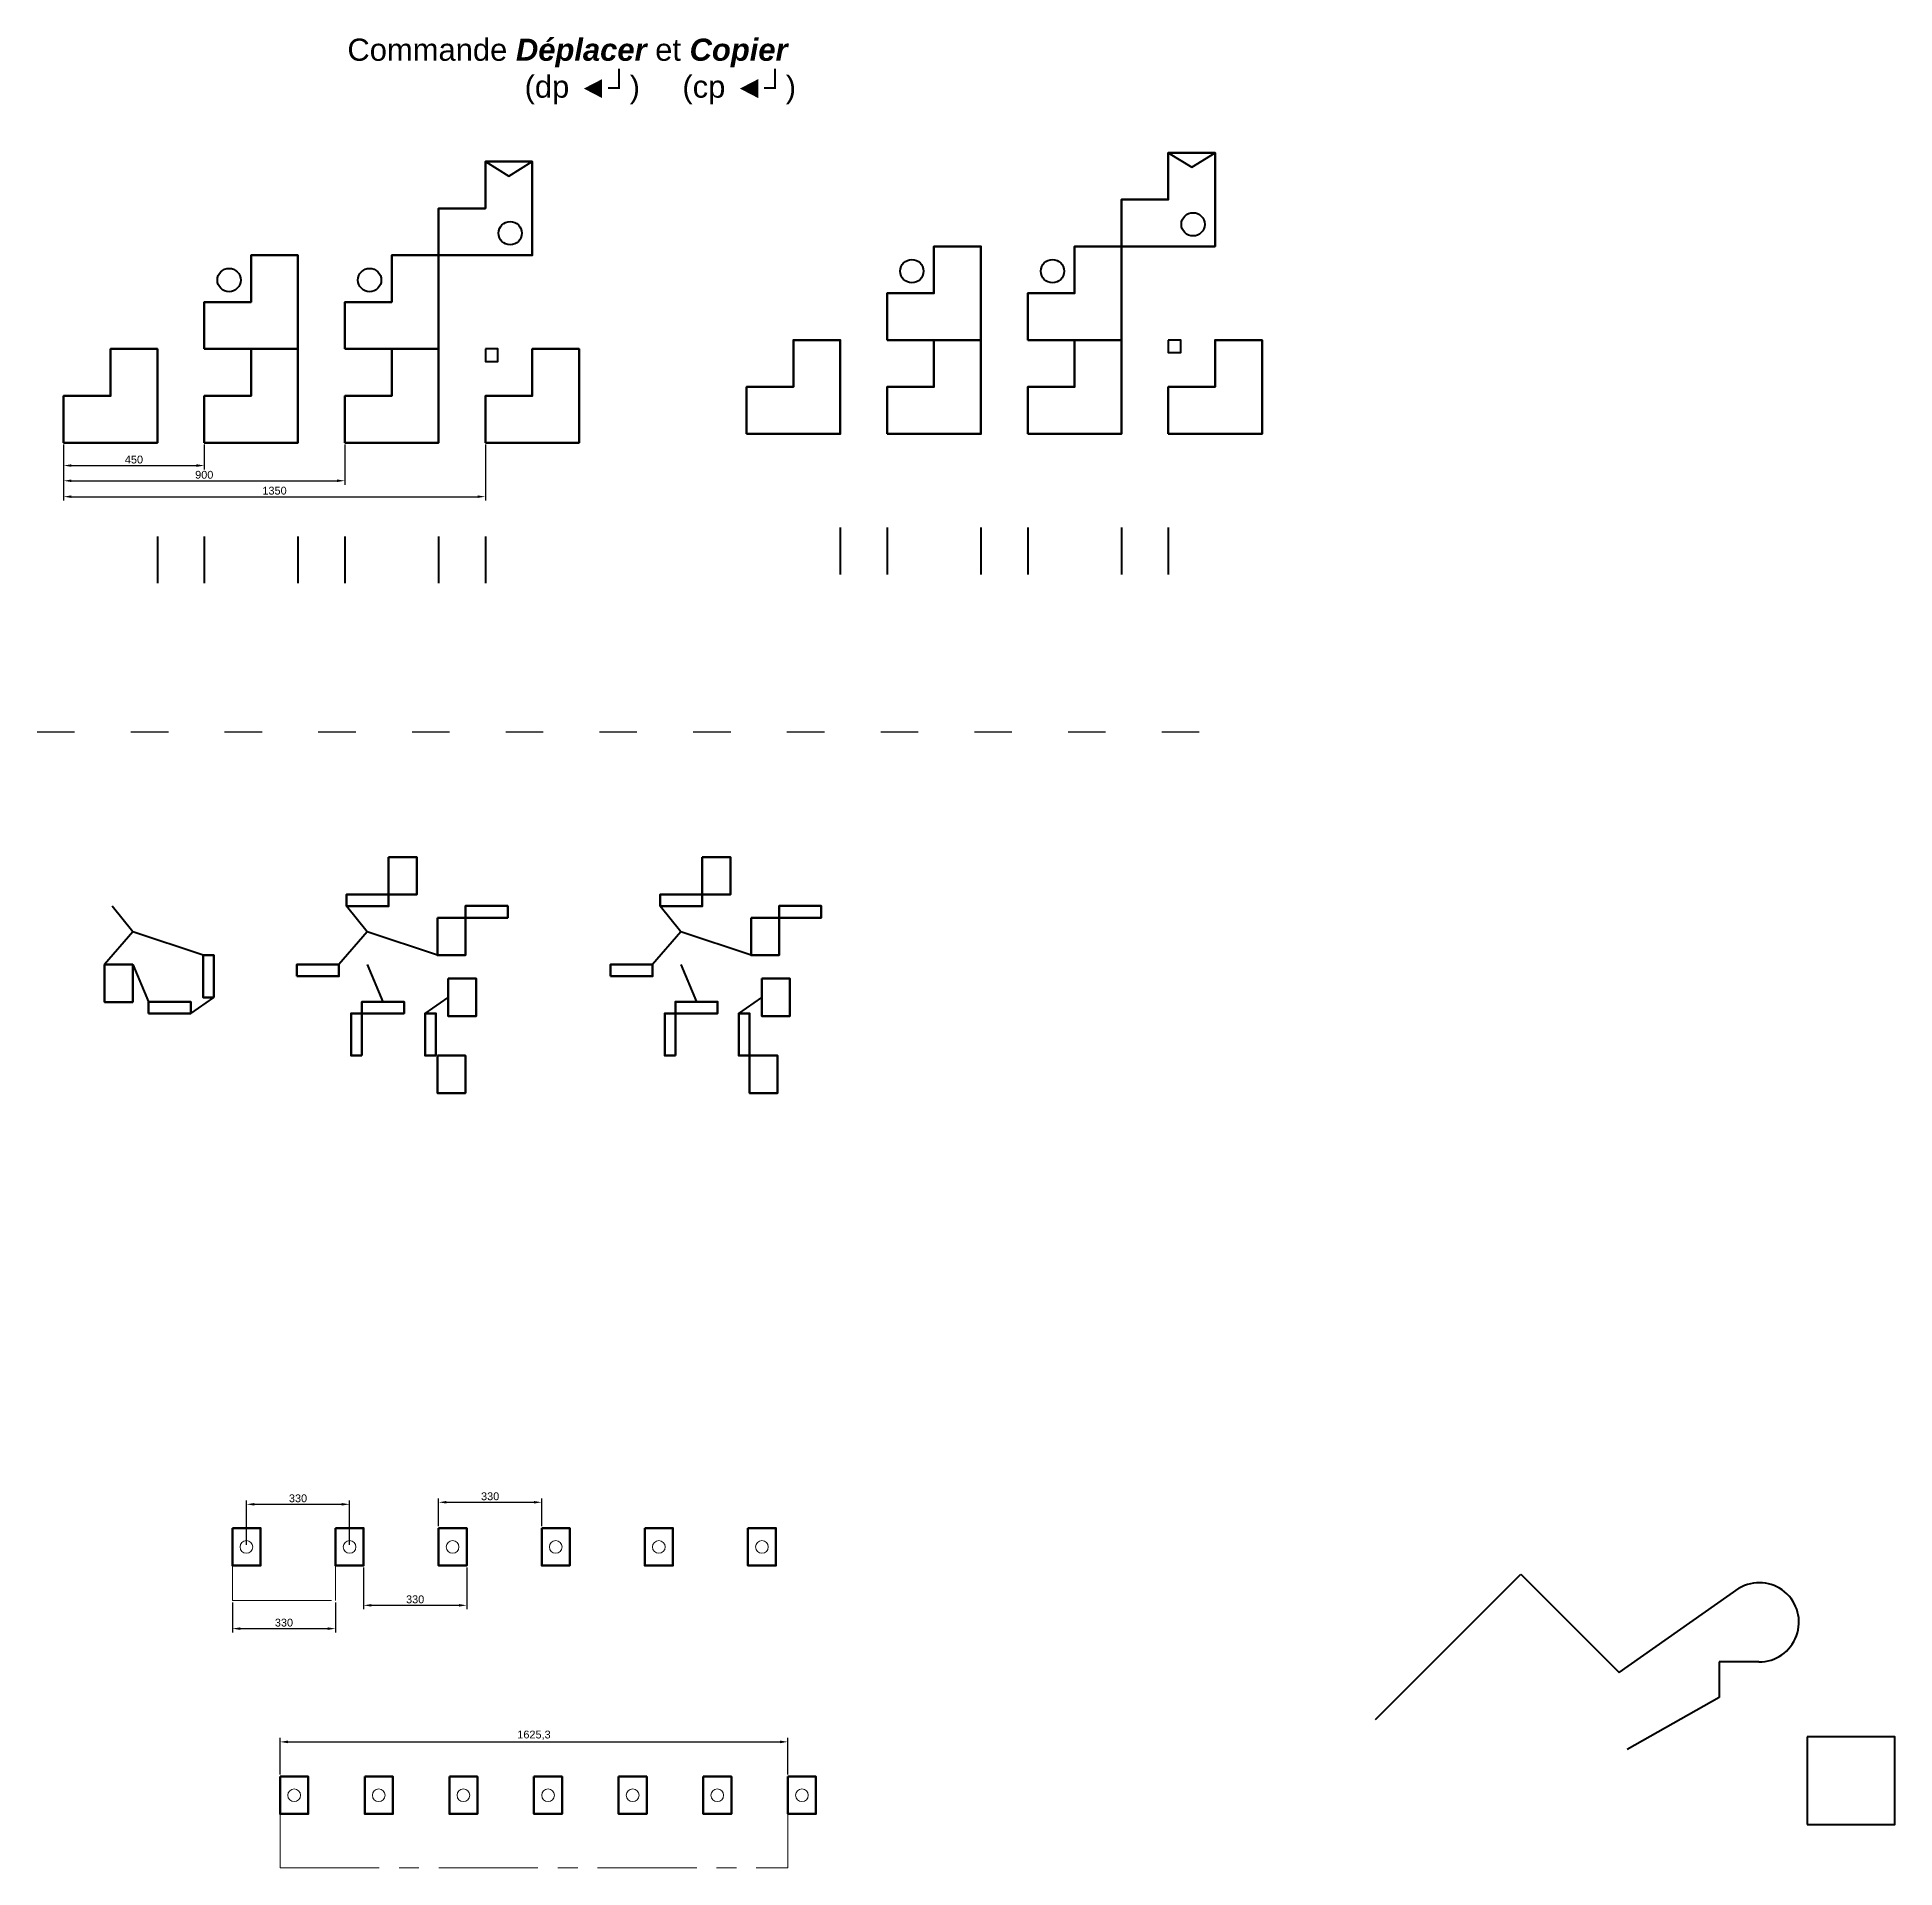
# Model space of a CAD drawing. Header units: centimetres. Extents: x 97323 to 265699, y 20741 to 39605.
# Drawn here: x 150083 to 156030, y 30732 to 36593 of the extents above; entities that cross this region are included whole.
import ezdxf

# ---------------------------------------------------------------- set-up
doc = ezdxf.new("R2010")
doc.units = ezdxf.units.CM
doc.header["$LTSCALE"] = 10
doc.header["$PDMODE"] = 35
doc.header["$PDSIZE"] = 30
doc.linetypes.add('ACAD_ISO03W100', pattern=[30, 12, -18])
doc.linetypes.add('AXES', pattern=[50.8, 31.75, -6.35, 6.35, -6.35])
doc.layers.add('01-CACHE', color=140, linetype='ACAD_ISO03W100')
for name, color, linetype, lineweight in [('01-COTATION-2', 210, 'Continuous', 5), ('01-FORT-2', 140, 'Continuous', 50), ('01-FORT-3', 30, 'Continuous', 40), ('01-FORT-4', 70, 'Continuous', 50), ('01-TEXTE', 7, 'Continuous', 5), ('02-FIN-3', 211, 'Continuous', 15), ('082-AXE-3', 62, 'AXES', 9)]:
    doc.layers.add(name, color=color, linetype=linetype, lineweight=lineweight)
doc.layers.add('COTATION', color=7, linetype='Continuous', true_color=0xe61919)
doc.styles.add('Arial bold', font='arialbd.ttf')
doc.styles.add('ARIAL-SD', font='arial.ttf')
doc.styles.get("Standard").update_dxf_attribs({"font": 'arial.ttf'})
doc.dimstyles.new('ISO-25-SD', dxfattribs={"dimscale": 10, "dimtxt": 2.5, "dimasz": 2.5, "dimexe": 1.25, "dimexo": 0.625, "dimtad": 1, "dimtoh": 1, "dimtxsty": 'ARIAL-SD', "dimcen": 0, "dimadec": 0, "dimazin": 0, "dimtfac": 1, "dimtofl": 0, "dimtmove": 0, "dimatfit": 3, "dimfxl": 1, "dimarcsym": 0})
doc.dimstyles.new('SD-MECA 1-10e', dxfattribs={"dimscale": 10, "dimtxt": 2.5, "dimasz": 2.5, "dimexe": 1.25, "dimexo": 0.625, "dimtad": 1, "dimtoh": 1, "dimtxsty": 'Standard', "dimcen": 2.5, "dimadec": 0, "dimazin": 0, "dimtp": 0.02, "dimtm": 0.02, "dimtfac": 1, "dimtofl": 0, "dimtmove": 0, "dimatfit": 3, "dimfxl": 1, "dimarcsym": 0})

# ---------------------------------------------------------------- blocks, each defined once
blk = doc.blocks.new('*D34')
at = {"layer": '01-COTATION-2', "color": 0, "lineweight": -2, "transparency": 16777216}
for p, q in [((150168.2, 35287.9), (150168.2, 35208.5)), ((150618.2, 35287.9), (150618.2, 35208.5)), ((150193.2, 35221), (150593.2, 35221))]:
    blk.add_line(p, q, dxfattribs=at)
at = {"layer": '01-COTATION-2', "color": 0, "transparency": 16777216}
for points in [[(150193.2, 35225.2), (150193.2, 35216.8), (150168.2, 35221)], [(150593.2, 35225.2), (150593.2, 35216.8), (150618.2, 35221)]]:
    blk.add_solid(points, dxfattribs=at)
at = {"layer": 'Defpoints', "color": 0, "transparency": 16777216}
for p in [(150168.2, 35294.2), (150618.2, 35294.2), (150618.2, 35221)]:
    blk.add_point(p, dxfattribs=at)
at = {"layer": '01-COTATION-2', "color": 0, "transparency": 16777216, "insert": (150393.2, 35240), "char_height": 25, "attachment_point": 5}
blk.add_mtext('450', dxfattribs=at)
blk = doc.blocks.new('*D35')
at = {"layer": '01-COTATION-2', "color": 0, "lineweight": -2, "transparency": 16777216}
for p, q in [((150168.2, 35287.9), (150168.2, 35159.8)), ((151068.2, 35287.9), (151068.2, 35159.8)), ((150193.2, 35172.3), (151043.2, 35172.3))]:
    blk.add_line(p, q, dxfattribs=at)
at = {"layer": '01-COTATION-2', "color": 0, "transparency": 16777216}
for points in [[(150193.2, 35176.5), (150193.2, 35168.2), (150168.2, 35172.3)], [(151043.2, 35176.5), (151043.2, 35168.2), (151068.2, 35172.3)]]:
    blk.add_solid(points, dxfattribs=at)
at = {"layer": 'Defpoints', "color": 0, "transparency": 16777216}
for p in [(150168.2, 35294.2), (151068.2, 35294.2), (151068.2, 35172.3)]:
    blk.add_point(p, dxfattribs=at)
at = {"layer": '01-COTATION-2', "color": 0, "transparency": 16777216, "insert": (150618.2, 35191.4), "char_height": 25, "attachment_point": 5}
blk.add_mtext('900', dxfattribs=at)
blk = doc.blocks.new('*D33')
at = {"layer": '01-COTATION-2', "color": 0, "lineweight": -2, "transparency": 16777216}
for p, q in [((150168.2, 35287.9), (150168.2, 35108.9)), ((151518.2, 35287.9), (151518.2, 35108.9)), ((150193.2, 35121.4), (151493.2, 35121.4))]:
    blk.add_line(p, q, dxfattribs=at)
at = {"layer": '01-COTATION-2', "color": 0, "transparency": 16777216}
for points in [[(150193.2, 35125.6), (150193.2, 35117.3), (150168.2, 35121.4)], [(151493.2, 35125.6), (151493.2, 35117.3), (151518.2, 35121.4)]]:
    blk.add_solid(points, dxfattribs=at)
at = {"layer": 'Defpoints', "color": 0, "transparency": 16777216}
for p in [(150168.2, 35294.2), (151518.2, 35294.2), (151518.2, 35121.4)]:
    blk.add_point(p, dxfattribs=at)
at = {"layer": '01-COTATION-2', "color": 0, "transparency": 16777216, "insert": (150843.2, 35140.5), "char_height": 25, "attachment_point": 5}
blk.add_mtext('1350', dxfattribs=at)
blk = doc.blocks.new('*D70')
at = {"layer": 'COTATION', "color": 0, "lineweight": -2, "transparency": 16777216}
for p, q in [((150708.3, 31581.4), (150708.3, 31485)), ((151038.3, 31581.4), (151038.3, 31485)), ((150733.3, 31497.5), (151013.3, 31497.5))]:
    blk.add_line(p, q, dxfattribs=at)
at = {"layer": 'COTATION', "color": 0, "transparency": 16777216}
for points in [[(150733.3, 31501.6), (150733.3, 31493.3), (150708.3, 31497.5)], [(151013.3, 31501.6), (151013.3, 31493.3), (151038.3, 31497.5)]]:
    blk.add_solid(points, dxfattribs=at)
at = {"layer": 'Defpoints', "color": 0, "transparency": 16777216}
for p in [(150708.3, 31587.6), (151038.3, 31587.6), (151038.3, 31497.5)]:
    blk.add_point(p, dxfattribs=at)
at = {"layer": 'COTATION', "color": 0, "transparency": 16777216, "insert": (150873.3, 31516.5), "char_height": 25, "attachment_point": 5, "style": 'ARIAL-SD'}
blk.add_mtext('330', dxfattribs=at)
blk = doc.blocks.new('*D71')
at = {"layer": 'COTATION', "color": 0, "lineweight": -2, "transparency": 16777216}
for p, q in [((150753.3, 31765.4), (150753.3, 31908)), ((150778.3, 31895.5), (151058.3, 31895.5)), ((151083.3, 31765.4), (151083.3, 31908))]:
    blk.add_line(p, q, dxfattribs=at)
at = {"layer": 'COTATION', "color": 0, "transparency": 16777216}
for points in [[(150778.3, 31899.7), (150778.3, 31891.4), (150753.3, 31895.5)], [(151058.3, 31899.7), (151058.3, 31891.4), (151083.3, 31895.5)]]:
    blk.add_solid(points, dxfattribs=at)
at = {"layer": 'Defpoints', "color": 0, "transparency": 16777216}
for p in [(151083.3, 31895.5), (150753.3, 31759.2), (151083.3, 31759.2)]:
    blk.add_point(p, dxfattribs=at)
at = {"layer": 'COTATION', "color": 0, "transparency": 16777216, "insert": (150918.3, 31914.5), "char_height": 25, "attachment_point": 5, "style": 'ARIAL-SD'}
blk.add_mtext('330', dxfattribs=at)
blk = doc.blocks.new('*D72')
at = {"layer": 'COTATION', "color": 0, "lineweight": -2, "transparency": 16777216}
for p, q in [((151128.3, 31692.9), (151128.3, 31559.6)), ((151458.3, 31692.9), (151458.3, 31559.6)), ((151153.3, 31572.1), (151433.3, 31572.1))]:
    blk.add_line(p, q, dxfattribs=at)
at = {"layer": 'COTATION', "color": 0, "transparency": 16777216}
for points in [[(151153.3, 31576.2), (151153.3, 31567.9), (151128.3, 31572.1)], [(151433.3, 31576.2), (151433.3, 31567.9), (151458.3, 31572.1)]]:
    blk.add_solid(points, dxfattribs=at)
at = {"layer": 'Defpoints', "color": 0, "transparency": 16777216}
for p in [(151128.3, 31699.2), (151458.3, 31699.2), (151458.3, 31572.1)]:
    blk.add_point(p, dxfattribs=at)
at = {"layer": 'COTATION', "color": 0, "transparency": 16777216, "insert": (151293.3, 31591.1), "char_height": 25, "attachment_point": 5, "style": 'ARIAL-SD'}
blk.add_mtext('330', dxfattribs=at)
blk = doc.blocks.new('*D73')
at = {"layer": 'COTATION', "color": 0, "lineweight": -2, "transparency": 16777216}
for p, q in [((151368.3, 31825.4), (151368.3, 31914.5)), ((151393.3, 31902), (151673.3, 31902)), ((151698.3, 31825.4), (151698.3, 31914.5))]:
    blk.add_line(p, q, dxfattribs=at)
at = {"layer": 'COTATION', "color": 0, "transparency": 16777216}
for points in [[(151393.3, 31906.2), (151393.3, 31897.8), (151368.3, 31902)], [(151673.3, 31906.2), (151673.3, 31897.8), (151698.3, 31902)]]:
    blk.add_solid(points, dxfattribs=at)
at = {"layer": 'Defpoints', "color": 0, "transparency": 16777216}
for p in [(151698.3, 31902), (151368.3, 31819.2), (151698.3, 31819.2)]:
    blk.add_point(p, dxfattribs=at)
at = {"layer": 'COTATION', "color": 0, "transparency": 16777216, "insert": (151533.3, 31921), "char_height": 25, "attachment_point": 5, "style": 'ARIAL-SD'}
blk.add_mtext('330', dxfattribs=at)
blk = doc.blocks.new('*D75')
at = {"layer": 'COTATION', "color": 0, "lineweight": -2, "transparency": 16777216}
for p, q in [((150861, 31030.3), (150861, 31147.4)), ((150886, 31134.9), (152461.3, 31134.9)), ((152486.3, 31030.3), (152486.3, 31147.4))]:
    blk.add_line(p, q, dxfattribs=at)
at = {"layer": 'COTATION', "color": 0, "transparency": 16777216}
for points in [[(150886, 31139), (150886, 31130.7), (150861, 31134.9)], [(152461.3, 31139), (152461.3, 31130.7), (152486.3, 31134.9)]]:
    blk.add_solid(points, dxfattribs=at)
at = {"layer": 'Defpoints', "color": 0, "transparency": 16777216}
for p in [(152486.3, 31134.9), (150861, 31024), (152486.3, 31024)]:
    blk.add_point(p, dxfattribs=at)
at = {"layer": 'COTATION', "color": 0, "transparency": 16777216, "insert": (151673.6, 31156.1), "char_height": 25, "attachment_point": 5, "style": 'ARIAL-SD'}
blk.add_mtext('1625,3', dxfattribs=at)

msp = doc.modelspace()

# ---------------------------------------------------------------- linework, layer by layer
at = {"layer": '01-CACHE'}
msp.add_line((150083.337, 34368.129), (153912.349, 34368.129), dxfattribs=at)
at = {"layer": '01-FORT-2'}
for points in [[(153553.971, 35922.558), (153853.971, 35922.558), (153853.971, 36222.558), (153703.971, 36222.558), (153703.971, 36072.558), (153553.971, 36072.558)], [(151368.19, 35894.171), (151668.19, 35894.171), (151668.19, 36194.171), (151518.19, 36194.171), (151518.19, 36044.171), (151368.19, 36044.171)], [(152803.971, 35622.558), (153103.971, 35622.558), (153103.971, 35922.558), (152953.971, 35922.558), (152953.971, 35772.558), (152803.971, 35772.558)], [(153253.971, 35622.558), (153553.971, 35622.558), (153553.971, 35922.558), (153403.971, 35922.558), (153403.971, 35772.558), (153253.971, 35772.558)], [(150618.19, 35594.171), (150918.19, 35594.171), (150918.19, 35894.171), (150768.19, 35894.171), (150768.19, 35744.171), (150618.19, 35744.171)], [(151068.19, 35594.171), (151368.19, 35594.171), (151368.19, 35894.171), (151218.19, 35894.171), (151218.19, 35744.171), (151068.19, 35744.171)], [(152353.971, 35322.558), (152653.971, 35322.558), (152653.971, 35622.558), (152503.971, 35622.558), (152503.971, 35472.558), (152353.971, 35472.558)], [(152803.971, 35322.558), (153103.971, 35322.558), (153103.971, 35622.558), (152953.971, 35622.558), (152953.971, 35472.558), (152803.971, 35472.558)], [(153253.971, 35322.558), (153553.971, 35322.558), (153553.971, 35622.558), (153403.971, 35622.558), (153403.971, 35472.558), (153253.971, 35472.558)], [(153703.971, 35322.558), (154003.971, 35322.558), (154003.971, 35622.558), (153853.971, 35622.558), (153853.971, 35472.558), (153703.971, 35472.558)], [(150168.19, 35294.171), (150468.19, 35294.171), (150468.19, 35594.171), (150318.19, 35594.171), (150318.19, 35444.171), (150168.19, 35444.171)], [(150618.19, 35294.171), (150918.19, 35294.171), (150918.19, 35594.171), (150768.19, 35594.171), (150768.19, 35444.171), (150618.19, 35444.171)], [(151068.19, 35294.171), (151368.19, 35294.171), (151368.19, 35594.171), (151218.19, 35594.171), (151218.19, 35444.171), (151068.19, 35444.171)], [(151518.19, 35294.171), (151818.19, 35294.171), (151818.19, 35594.171), (151668.19, 35594.171), (151668.19, 35444.171), (151518.19, 35444.171)], [(151208.322, 33967.562), (151298.322, 33967.562), (151298.322, 33847.562), (151208.322, 33847.562)], [(151073.322, 33810.062), (151208.322, 33810.062), (151208.322, 33847.562), (151073.322, 33847.562)], [(151454.401, 33773.462), (151589.401, 33773.462), (151589.401, 33810.962), (151454.401, 33810.962)], [(151364.401, 33773.462), (151454.401, 33773.462), (151454.401, 33653.462), (151364.401, 33653.462)], [(150299.401, 33623.462), (150389.401, 33623.462), (150389.401, 33503.462), (150299.401, 33503.462)], [(150648.901, 33518.462), (150614.401, 33518.462), (150614.401, 33653.462), (150648.901, 33653.462)], [(150914.401, 33585.962), (151049.401, 33585.962), (151049.401, 33623.462), (150914.401, 33623.462)], [(151398.901, 33578.462), (151488.901, 33578.462), (151488.901, 33458.462), (151398.901, 33458.462)], [(150440.177, 33466.84), (150575.177, 33466.84), (150575.177, 33504.34), (150440.177, 33504.34)], [(151122.677, 33466.84), (151257.677, 33466.84), (151257.677, 33504.34), (151122.677, 33504.34)], [(151122.677, 33331.84), (151088.177, 33331.84), (151088.177, 33466.84), (151122.677, 33466.84)], [(151359.677, 33331.84), (151325.177, 33331.84), (151325.177, 33466.84), (151359.677, 33466.84)], [(151364.401, 33331.84), (151454.401, 33331.84), (151454.401, 33211.84), (151364.401, 33211.84)]]:
    msp.add_lwpolyline(points, close=True, dxfattribs=at)
at = {"layer": '01-FORT-3'}
for p, q in [((153703.971, 36222.558), (153778.971, 36175.937)), ((153778.971, 36175.937), (153853.971, 36222.558)), ((151518.19, 36194.171), (151593.19, 36147.55)), ((151593.19, 36147.55), (151668.19, 36194.171)), ((150468.19, 34994.171), (150468.19, 34844.171)), ((150618.19, 34994.171), (150618.19, 34844.171)), ((150918.19, 34994.171), (150918.19, 34844.171)), ((151068.19, 34994.171), (151068.19, 34844.171)), ((151368.19, 34994.171), (151368.19, 34844.171)), ((151518.19, 34994.171), (151518.19, 34844.171)), ((152653.971, 35022.558), (152653.971, 34872.558)), ((152803.971, 35022.558), (152803.971, 34872.558)), ((153103.971, 35022.558), (153103.971, 34872.558)), ((153253.971, 35022.558), (153253.971, 34872.558)), ((153553.971, 35022.558), (153553.971, 34872.558)), ((153703.971, 35022.558), (153703.971, 34872.558)), ((150389.401, 33728.462), (150323.322, 33810.062)), ((151139.401, 33728.462), (151073.322, 33810.062)), ((152143.276, 33728.462), (152077.197, 33810.062)), ((150389.401, 33728.462), (150299.401, 33623.462)), ((150614.401, 33653.462), (150389.401, 33728.462)), ((151139.401, 33728.462), (151049.401, 33623.462)), ((151364.401, 33653.462), (151139.401, 33728.462)), ((152143.276, 33728.462), (152053.276, 33623.462)), ((152368.276, 33653.462), (152143.276, 33728.462)), ((150389.401, 33623.462), (150440.177, 33504.34)), ((151139.401, 33623.462), (151190.177, 33504.34)), ((152143.276, 33623.462), (152194.052, 33504.34)), ((150575.177, 33466.84), (150648.901, 33518.462)), ((151325.177, 33466.84), (151398.901, 33518.462)), ((152329.052, 33466.84), (152402.776, 33518.462)), ((154367.049, 31206.816), (154832.486, 31672.253)), ((154832.486, 31672.253), (155147.519, 31357.22)), ((155147.519, 31357.22), (155531.087, 31626.47)), ((155594.412, 31391.102), (155466.97, 31391.102)), ((155466.97, 31391.102), (155466.97, 31276.937)), ((155466.97, 31276.937), (155172.798, 31111.025)), ((155749.388, 31150.567), (155749.388, 30870.362))]:
    msp.add_line(p, q, dxfattribs=at)
for points in [[(153703.971, 35622.558), (153703.971, 35582.558), (153743.971, 35582.558), (153743.971, 35622.558)], [(151518.19, 35594.171), (151518.19, 35554.171), (151558.19, 35554.171), (151558.19, 35594.171)]]:
    msp.add_lwpolyline(points, close=True, dxfattribs=at)
msp.add_lwpolyline([(155749.388, 30870.362), (156029.593, 30870.362), (156029.593, 31150.567), (155749.388, 31150.567)], dxfattribs=at)
for centre in [(151597.48, 35964.881), (153783.26, 35993.269), (152883.26, 35843.269), (153333.26, 35843.269), (150697.48, 35814.881), (151147.48, 35814.881)]:
    msp.add_circle(centre, 37.339, dxfattribs=at)
msp.add_arc((155595.959, 31517.721), 126.628, 269.3002183, 120.8169075, dxfattribs=at)
at = {"layer": '01-FORT-4'}
for points in [[(152212.197, 33967.562), (152302.197, 33967.562), (152302.197, 33847.562), (152212.197, 33847.562)], [(152077.197, 33810.062), (152212.197, 33810.062), (152212.197, 33847.562), (152077.197, 33847.562)], [(152458.276, 33773.462), (152593.276, 33773.462), (152593.276, 33810.962), (152458.276, 33810.962)], [(152368.276, 33773.462), (152458.276, 33773.462), (152458.276, 33653.462), (152368.276, 33653.462)], [(151918.276, 33585.962), (152053.276, 33585.962), (152053.276, 33623.462), (151918.276, 33623.462)], [(152402.776, 33578.462), (152492.776, 33578.462), (152492.776, 33458.462), (152402.776, 33458.462)], [(152126.552, 33466.84), (152261.552, 33466.84), (152261.552, 33504.34), (152126.552, 33504.34)], [(152126.552, 33331.84), (152092.052, 33331.84), (152092.052, 33466.84), (152126.552, 33466.84)], [(152363.552, 33331.84), (152329.052, 33331.84), (152329.052, 33466.84), (152363.552, 33466.84)], [(152363.552, 33331.84), (152453.552, 33331.84), (152453.552, 33211.84), (152363.552, 33211.84)], [(150708.279, 31819.186), (150798.279, 31819.186), (150798.279, 31699.186), (150708.279, 31699.186)], [(151038.279, 31819.186), (151128.279, 31819.186), (151128.279, 31699.186), (151038.279, 31699.186)], [(151368.279, 31819.186), (151458.279, 31819.186), (151458.279, 31699.186), (151368.279, 31699.186)], [(151698.279, 31819.186), (151788.279, 31819.186), (151788.279, 31699.186), (151698.279, 31699.186)], [(152028.279, 31819.186), (152118.279, 31819.186), (152118.279, 31699.186), (152028.279, 31699.186)], [(152358.279, 31819.186), (152448.279, 31819.186), (152448.279, 31699.186), (152358.279, 31699.186)], [(150860.982, 31024.008), (150950.982, 31024.008), (150950.982, 30904.008), (150860.982, 30904.008)], [(151131.865, 31024.008), (151221.865, 31024.008), (151221.865, 30904.008), (151131.865, 30904.008)], [(151402.748, 31024.008), (151492.748, 31024.008), (151492.748, 30904.008), (151402.748, 30904.008)], [(151673.632, 31024.008), (151763.632, 31024.008), (151763.632, 30904.008), (151673.632, 30904.008)], [(151944.515, 31024.008), (152034.515, 31024.008), (152034.515, 30904.008), (151944.515, 30904.008)], [(152215.398, 31024.008), (152305.398, 31024.008), (152305.398, 30904.008), (152215.398, 30904.008)], [(152486.282, 31024.008), (152576.282, 31024.008), (152576.282, 30904.008), (152486.282, 30904.008)]]:
    msp.add_lwpolyline(points, close=True, dxfattribs=at)
at = {"layer": '02-FIN-3'}
for centre in [(150753.279, 31759.186), (151083.279, 31759.186), (151413.279, 31759.186), (151743.279, 31759.186), (152073.279, 31759.186), (152403.279, 31759.186), (150905.982, 30964.008), (151176.865, 30964.008), (151447.748, 30964.008), (151718.632, 30964.008), (151989.515, 30964.008), (152260.398, 30964.008), (152531.282, 30964.008)]:
    msp.add_circle(centre, 20.321, dxfattribs=at)
at = {"layer": '082-AXE-3'}
for p, q in [((150708.279, 31699.186), (150708.279, 31587.612)), ((151038.279, 31587.612), (151038.279, 31699.186)), ((150708.279, 31587.612), (151038.279, 31587.612)), ((150860.982, 30904.008), (150860.982, 30731.592)), ((152486.282, 30731.592), (152486.282, 30904.008)), ((150860.982, 30731.592), (152486.282, 30731.592))]:
    msp.add_line(p, q, dxfattribs=at)

# ---------------------------------------------------------------- texts
at = {"layer": '01-TEXTE', "insert": (151076.401, 36587.863), "char_height": 70.893185, "attachment_point": 1, "style": 'Arial bold'}
msp.add_mtext_dynamic_manual_height_columns('{\\fArial|b0|i0|c0|p34;Commande \\fArial|b1|i1|c0|p34;Déplacer \\fArial|b0|i0|c0|p34;et \\fArial|b1|i1|c0|p34;Copier\\P^I^I\\fArial|b0|i0|c0|p34;(dp \\H0.9874x;◄┘)     \\H1.01276x;(cp \\H0.9874x;◄┘)}', width=2790.55059, gutter_width=1971.851, heights=[340.251], dxfattribs=at)

# ---------------------------------------------------------------- dimensions: what is measured, and where the dimension line sits
at = {"layer": '01-COTATION-2'}
for base, p2, picture, middle in [((150618.19, 35220.987), (150618.19, 35294.171), '*D34', (150393.19, 35240.001)), ((151068.19, 35172.343), (151068.19, 35294.171), '*D35', (150618.19, 35191.358)), ((151518.19, 35121.44), (151518.19, 35294.171), '*D33', (150843.19, 35140.463))]:
    dim = msp.add_linear_dim(base=base, p1=(150168.19, 35294.171), p2=p2, dimstyle='SD-MECA 1-10e', dxfattribs=at)
    dim.commit()
    dim.dimension.update_dxf_attribs({"geometry": picture, "text_midpoint": middle})
at = {"layer": 'COTATION'}
for base, p1, p2, picture, middle in [((151698.279, 31902.012), (151368.279, 31819.186), (151698.279, 31819.186), '*D73', (151533.279, 31921.035)), ((151083.279, 31895.523), (150753.279, 31759.186), (151083.279, 31759.186), '*D71', (150918.279, 31914.546)), ((151458.279, 31572.052), (151128.279, 31699.186), (151458.279, 31699.186), '*D72', (151293.279, 31591.075)), ((151038.279, 31497.457), (150708.279, 31587.612), (151038.279, 31587.612), '*D70', (150873.279, 31516.48)), ((152486.282, 31134.858), (150860.982, 31024.008), (152486.282, 31024.008), '*D75', (151673.632, 31156.132))]:
    dim = msp.add_linear_dim(base=base, p1=p1, p2=p2, dimstyle='ISO-25-SD', dxfattribs=at)
    dim.commit()
    dim.dimension.update_dxf_attribs({"geometry": picture, "text_midpoint": middle})

doc.saveas('drawing.dxf')
